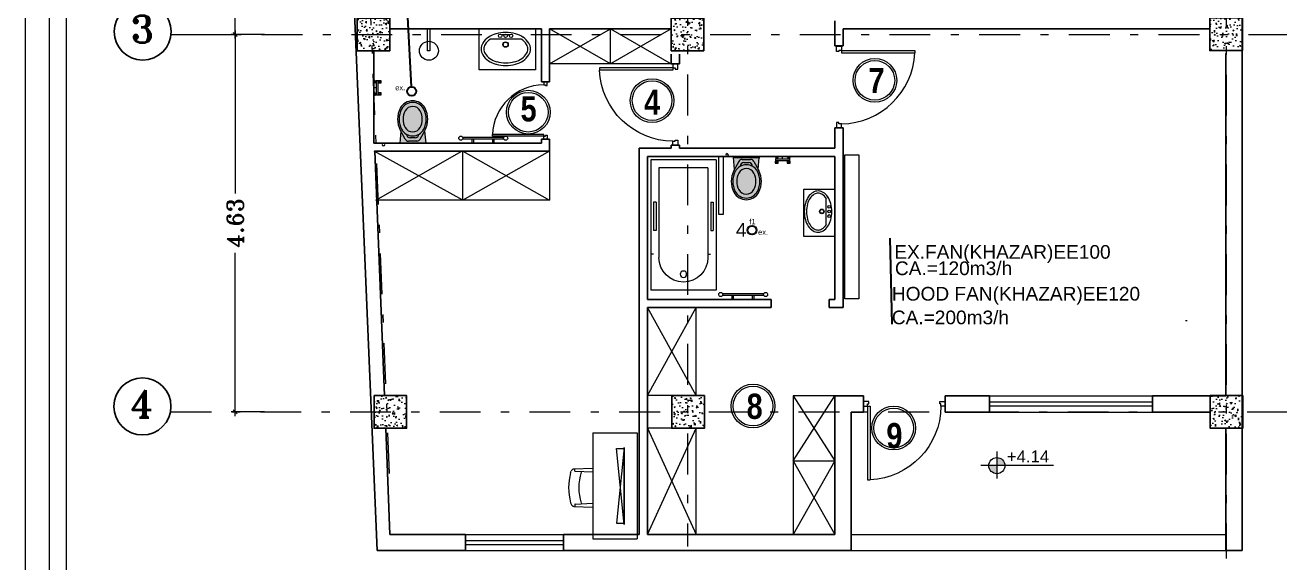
# Model space of a CAD drawing. Header units: inches. Extents: x 0 to 535, y -174 to 989.
# Drawn here: x 409.73 to 425.12, y 21.89 to 28.49 of the extents above; entities that cross this region are included whole.
import ezdxf

# ---------------------------------------------------------------- set-up
doc = ezdxf.new("R2010")
doc.units = ezdxf.units.IN
doc.header["$MEASUREMENT"] = 0
doc.linetypes.add('DASHDOT', pattern=[1, 0.5, -0.25, 0, -0.25])
for name, color, linetype, lineweight in [('1', 1, 'Continuous', 9), ('ax', 8, 'Continuous', 5), ('Bath', 7, 'Continuous', 5), ('beton sabok', 9, 'Continuous', 5), ('dimension', 21, 'Continuous', 9), ('door', 1, 'Continuous', 5), ('FER', 20, 'Continuous', 9), ('font', 253, 'Continuous', 9), ('FUR', 252, 'Continuous', 5), ('Furniture', 175, 'Continuous', 5), ('HEATING', 1, 'Continuous', 30), ('kadr02$0$AEOCLG', 4, 'Continuous', 9), ('w.c', 7, 'Continuous', 5), ('wall', 51, 'Continuous', 25), ('window', 152, 'Continuous', 5)]:
    doc.layers.add(name, color=color, linetype=linetype, lineweight=lineweight)
doc.styles.add('amir text b', font='swisscbo.ttf')
doc.styles.add('ROMANT', font='romant')
doc.styles.get("Standard").update_dxf_attribs({"font": 'arial.ttf'})
doc.dimstyles.new('STANDARD$0', dxfattribs={"dimtxt": 0.2, "dimasz": 0.05, "dimexe": 0.05, "dimexo": 0.05, "dimgap": 0.05, "dimtad": 0, "dimzin": 0, "dimdsep": 46, "dimtxsty": 'ROMANT', "dimblk": 'OBLIQUE', "dimcen": 0, "dimdle": 0.05, "dimclrd": 256, "dimclre": 256, "dimclrt": 256, "dimadec": 0, "dimazin": 0, "dimtfac": 1, "dimtix": 1, "dimtofl": 0, "dimtmove": 1, "dimatfit": 3, "dimldrblk": 'OBLIQUE', "dimfxl": 1, "dimtolj": 1, "dimtzin": 0, "dimlwd": -1, "dimlwe": -1, "dimarcsym": 1})

# ---------------------------------------------------------------- blocks, each defined once
blk = doc.blocks.new('wc01')
at = {"layer": 'w.c'}
for p, q in [((-1.038, -0.5), (-1.038, 0)), ((-1.038, 0), (-0.347, 0)), ((-0.347, 0), (-0.347, -0.5)), ((-0.523, -0.126), (-0.9, -0.126)), ((-0.347, -0.5), (-1.038, -0.5))]:
    blk.add_line(p, q, dxfattribs=at)
for centre, radius in [((-0.781, -0.085), 0.0209), ((-0.714, -0.085), 0.0209), ((-0.647, -0.085), 0.0209), ((-0.715, -0.192), 0.0338), ((-0.715, -0.192), 0.0285)]:
    blk.add_circle(centre, radius, dxfattribs=at)
for centre, radius, start, end in [((-0.797, -0.295), 0.231, 123.8347, 148.2866), ((-0.797, -0.295), 0.199, 121.3767, 148.2866), ((-0.746, -0.372), 0.323, 105.5176, 123.8347), ((-0.712, -0.493), 0.449, 90, 105.5176), ((-0.712, -0.493), 0.449, 74.4824, 90), ((-0.678, -0.372), 0.323, 56.1653, 74.4824), ((-0.627, -0.295), 0.199, 31.7134, 58.6233), ((-0.627, -0.295), 0.231, 31.7134, 56.1653), ((-0.875, -0.247), 0.139, 148.2866, 180), ((-0.875, -0.247), 0.139, 180, 211.7134), ((-0.875, -0.247), 0.106, 148.2866, 180), ((-0.875, -0.247), 0.106, 180, 211.7134), ((-0.797, -0.198), 0.199, 211.7134, 236.1653), ((-0.627, -0.198), 0.199, 303.8347, 328.2866), ((-0.548, -0.247), 0.106, 360, 31.7134), ((-0.548, -0.247), 0.106, 328.2866, 0), ((-0.548, -0.247), 0.139, 360, 31.7134), ((-0.548, -0.247), 0.139, 328.2866, 360), ((-0.797, -0.198), 0.231, 211.7134, 236.1653), ((-0.746, -0.122), 0.323, 236.1653, 254.4824), ((-0.746, -0.122), 0.291, 236.1653, 254.4824), ((-0.712, 0), 0.449, 254.4824, 270), ((-0.712, 0), 0.417, 254.4824, 270), ((-0.712, 0), 0.417, 270, 285.5176), ((-0.712, 0), 0.449, 270, 285.5176), ((-0.678, -0.122), 0.291, 285.5176, 303.8347), ((-0.678, -0.122), 0.323, 285.5176, 303.8347), ((-0.627, -0.198), 0.231, 303.8347, 328.2866)]:
    blk.add_arc(centre, radius, start, end, dxfattribs=at)
blk = doc.blocks.new('we')
at = {"layer": 'Furniture', "true_color": 0xdbd2bd}
h = blk.add_hatch(color=254, dxfattribs=at)
h.dxf.hatch_style = 2
h.paths.add_polyline_path([(126.415, -299.619, 0.250522), (126.149, -299.619), (126.037, -299.678, 0.276719), (126.012, -299.72), (126.012, -299.822, 0.276719), (126.036, -299.864), (126.148, -299.924, 0.250522), (126.414, -299.924, 0.599332)])
h.paths.add_polyline_path([(126.157, -299.906, 0.250522), (126.405, -299.907, 0.599332), (126.405, -299.636, 0.250522), (126.158, -299.636, 0.599332)], flags=16)
h.paths.add_polyline_path([(126.382, -299.864, -0.250522), (126.18, -299.864, -0.599332), (126.18, -299.679, -0.250522), (126.383, -299.679, -0.599332)], flags=0)
h.paths.add_polyline_path([(126.18, -299.679, 0.599332), (126.18, -299.864, 0.250522), (126.382, -299.864, 0.599332), (126.383, -299.679, 0.250522)], flags=0)
h.paths.add_polyline_path([(126.012, -299.822), (126.012, -299.72, -0.276719), (126.037, -299.678), (126.134, -299.626), (125.989, -299.612), (125.988, -299.93), (126.134, -299.916), (126.036, -299.864, -0.276719)])
edge = h.paths.add_edge_path()
edge.add_line((125.988, -299.599), (125.988, -299.935))
edge.add_line((125.988, -299.935), (125.989, -299.606))
edge.add_arc((125.94, -299.606), 0.0484, 359.8872, 368.2762)
h = blk.add_hatch(color=254, dxfattribs=at)
h.dxf.hatch_style = 2
h.paths.add_polyline_path([(126.157, -299.906, 0.250522), (126.405, -299.907, 0.599332), (126.405, -299.636, 0.250522), (126.158, -299.636, 0.599332)])
h.paths.add_polyline_path([(126.18, -299.679, -0.250522), (126.383, -299.679, -0.599332), (126.382, -299.864, -0.250522), (126.18, -299.864, -0.599332)], flags=16)
h.paths.add_polyline_path([(126.18, -299.679, 0.599332), (126.18, -299.864, 0.250522), (126.382, -299.864, 0.599332), (126.383, -299.679, 0.250522)], flags=16)
at = {"layer": 'Furniture'}
for p, q in [((125.988, -299.936), (125.989, -299.606)), ((126.134, -299.626), (125.989, -299.612)), ((126.012, -299.822), (126.012, -299.72)), ((126.037, -299.678), (126.149, -299.619)), ((126.051, -299.8), (126.051, -299.742)), ((126.134, -299.916), (125.988, -299.93)), ((126.036, -299.864), (126.148, -299.924))]:
    blk.add_line(p, q, dxfattribs=at)
for centre, radius, start, end in [((126.281, -299.868), 0.282, 61.7584, 118.016), ((126.281, -299.868), 0.263, 61.7584, 118.016), ((126.059, -299.72), 0.0469, 118.016, 179.8872), ((126.1, -299.742), 0.0484, 92.8645, 179.8872), ((126.23, -299.771), 0.153, 118.016, 241.7584), ((126.23, -299.771), 0.105, 118.016, 241.7584), ((126.281, -299.868), 0.214, 61.7584, 118.016), ((126.333, -299.772), 0.105, 298.016, 61.7584), ((126.333, -299.772), 0.153, 298.016, 61.7584), ((126.333, -299.772), 0.173, 298.016, 61.7584), ((126.059, -299.822), 0.0469, 179.8872, 241.7584), ((126.1, -299.8), 0.0484, 179.8872, 266.9099), ((126.282, -299.675), 0.263, 241.7584, 298.016), ((126.282, -299.675), 0.214, 241.7584, 298.016), ((126.282, -299.675), 0.282, 241.7584, 298.016)]:
    blk.add_arc(centre, radius, start, end, dxfattribs=at)
blk = doc.blocks.new('wqw')
at = {"layer": 'Furniture'}
for p, q in [((158.397, 123.663), (158.387, 123.431)), ((158.423, 123.651), (158.399, 123.651)), ((158.424, 123.65), (158.434, 123.431)), ((158.442, 123.704), (158.425, 123.699)), ((158.81, 123.704), (158.826, 123.699)), ((158.828, 123.65), (158.818, 123.431)), ((158.829, 123.651), (158.856, 123.651)), ((158.855, 123.663), (158.865, 123.431)), ((157.997, 123.431), (157.997, 122.889)), ((159.299, 123.431), (157.997, 123.431)), ((159.299, 123.431), (159.299, 122.889)), ((159.299, 122.889), (157.997, 122.889))]:
    blk.add_line(p, q, dxfattribs=at)
for points in [[(159.104, 123.141), (159.104, 123.046), (158.176, 123.046), (158.176, 123.046)], [(158.192, 123.141), (158.192, 123.046), (159.12, 123.046), (159.12, 123.046)]]:
    blk.add_lwpolyline(points, close=True, dxfattribs=at)
for centre, radius, start, end in [((158.626, 123.041), 0.688, 74.4748, 105.5252), ((158.437, 123.661), 0.0398, 106.4199, 177.4596), ((158.423, 123.65), 0.000994, 2.5404, 90), ((158.626, 123.006), 0.598, 71.5812, 108.4188), ((158.815, 123.661), 0.0398, 2.5404, 73.5801), ((158.829, 123.65), 0.000994, 90, 177.4596)]:
    blk.add_arc(centre, radius, start, end, dxfattribs=at)
blk = doc.blocks.new('DR_D01')
for p, q in [((-0.45, 0.93), (-0.42, 0.93)), ((-0.45, 0.03), (-0.45, 0.93)), ((-0.42, 0.03), (-0.42, 0.93)), ((-0.5, 0.03), (-0.42, 0.03)), ((-0.5, 0.03), (-0.5, -0.03)), ((-0.45, 0.03), (-0.45, 0)), ((-0.45, 0), (-0.435, 0)), ((-0.435, 0), (-0.435, -0.03)), ((0.435, 0), (0.435, -0.03)), ((0.45, 0), (0.435, 0)), ((0.45, 0.03), (0.45, 0)), ((0.5, 0.03), (0.45, 0.03)), ((0.5, -0.03), (0.5, 0.03)), ((-0.435, -0.03), (-0.5, -0.03)), ((0.435, -0.03), (0.5, -0.03))]:
    blk.add_line(p, q)
blk.add_arc((-0.46, 0.021), 0.91, 0.5915, 87.4664)
blk = doc.blocks.new('WD_WIN4')
for p, q in [((-0.5, 0.5), (0.5, 0.5)), ((-0.5, 0.12), (0.5, 0.12)), ((-0.5, -0.12), (0.5, -0.12)), ((-0.5, -0.5), (0.5, -0.5))]:
    blk.add_line(p, q)
blk = doc.blocks.new('beton')
at = {"layer": 'beton sabok'}
h = blk.add_hatch(dxfattribs=at)
h.set_pattern_fill('AR-CONC', color=256, scale=0.022857, angle=45)
h.set_pattern_definition([(95, (46.01481, 18.04323), (0.126069028, 0.105784475), [0.017142857, -0.18857143]), (40, (46.01481, 18.04323), (-0.14399821, 0.099147006), [0.013714286, -0.150857143]), (145.451444, (46.02532, 18.05205), (-0.01792918, 0.20493148), [0.014569187, -0.160261054]), (91.1842, (45.98248, 18.07555), (0.1992442, 0.14574029), [0.02571429, -0.28285714]), (141.635635, (45.9991, 18.0877), (-0.00637716, 0.30850552), [0.02185379, -0.24039172]), (36.184164, (45.98248, 18.07555), (-0.00637716, 0.30850552), [0.02057143, -0.22628571]), (66, (46.00673, 18.08364), (0.161547788, 0.03140171), [0.017142857, -0.18857143]), (11, (46.00673, 18.08364), (-0.07787625, 0.156527642), [0.013714286, -0.150857143]), (116.451445, (46.02019, 18.08625), (0.083671537, 0.18792935), [0.014569186, -0.160261054]), (82.5, (46.01481, 18.04323), (-0.0518384424, 0.055769101), [0, -0.149028571, 0, -0.153142857, 0, -0.151428571]), (52.5, (46.01481, 18.04323), (-0.021228101, 0.106265017), [0, -0.087314286, 0, -0.1456, 0, -0.057714286]), (12.5, (45.97877, 18.00719), (0.0899241525, 0.082633317), [0, -0.057142857, 0, -0.178285714, 0, -0.236571429]), (2.5, (45.9626, 17.99103), (0.07807771, 0.110436527), [0, -0.074285714, 0, -0.1184, 0, -0.168])])
h.paths.add_polyline_path([(326.844, 567.847), (327.244, 567.847), (327.244, 568.247), (326.844, 568.247)])
at = {"layer": 'wall'}
blk.add_lwpolyline([(327.244, 568.247), (327.244, 567.847), (326.844, 567.847), (326.844, 568.247)], close=True, dxfattribs=at)
blk = doc.blocks.new('_Oblique')
at = {"color": 0, "linetype": 'ByBlock', "lineweight": -2}
blk.add_line((-0.5, -0.5), (0.5, 0.5), dxfattribs=at)
blk = doc.blocks.new('*D168')
at = {"layer": 'Defpoints', "color": 0, "transparency": 16777216}
for p in [(32.467, 32.316), (32.406, 28.274), (32.763, 28.274)]:
    blk.add_point(p, dxfattribs=at)
at = {"layer": 'dimension', "transparency": 16777216}
for p, q in [((32.517, 32.316), (32.813, 32.316)), ((32.763, 32.366), (32.763, 30.664)), ((32.763, 28.224), (32.763, 29.926)), ((32.456, 28.274), (32.813, 28.274))]:
    blk.add_line(p, q, dxfattribs=at)
at = {"layer": 'dimension', "transparency": 16777216, "xscale": 0.05, "yscale": 0.05, "zscale": 0.05}
for p, rotation in [((32.763, 32.316), 90), ((32.763, 28.274), 270)]:
    blk.add_blockref('_Oblique', p, dxfattribs=dict(at, rotation=rotation))
at = {"layer": 'dimension', "transparency": 16777216, "insert": (32.763, 30.295), "char_height": 0.2, "attachment_point": 5, "rotation": 90, "style": 'ROMANT'}
blk.add_mtext('\\A1;4.04', dxfattribs=at)
blk = doc.blocks.new('*D169')
at = {"layer": 'Defpoints', "color": 0, "transparency": 16777216}
for p in [(33.172, 28.274), (32.763, 23.647), (33.172, 23.647)]:
    blk.add_point(p, dxfattribs=at)
at = {"layer": 'dimension', "transparency": 16777216}
for p, q in [((32.763, 28.324), (32.763, 26.325)), ((33.122, 28.274), (32.713, 28.274)), ((32.763, 23.597), (32.763, 25.596)), ((33.122, 23.647), (32.713, 23.647))]:
    blk.add_line(p, q, dxfattribs=at)
at = {"layer": 'dimension', "transparency": 16777216, "xscale": 0.05, "yscale": 0.05, "zscale": 0.05}
for p, rotation in [((32.763, 28.274), 90), ((32.763, 23.647), 270)]:
    blk.add_blockref('_Oblique', p, dxfattribs=dict(at, rotation=rotation))
at = {"layer": 'dimension', "transparency": 16777216, "insert": (32.763, 25.961), "char_height": 0.2, "attachment_point": 5, "rotation": 90, "style": 'ROMANT'}
blk.add_mtext('\\A1;4.63', dxfattribs=at)
blk = doc.blocks.new('nx')
at = {"layer": 'FUR'}
for p, q in [((928.221, 733.13), (928.221, 733.08)), ((928.241, 733.13), (928.241, 733.08)), ((928.474, 733.13), (928.474, 733.08)), ((928.494, 733.13), (928.494, 733.08)), ((928.105, 733.08), (928.61, 733.08)), ((928.105, 733.06), (928.609, 733.06))]:
    blk.add_line(p, q, dxfattribs=at)
for centre in [(928.082, 733.07), (928.632, 733.069)]:
    blk.add_circle(centre, 0.025, dxfattribs=at)
blk = doc.blocks.new('bath14')
at = {"layer": 'Bath'}
for p, q in [((-1.6, 0), (-1.6, -0.8)), ((0, 0), (-1.6, 0)), ((0, 0), (0, -0.8)), ((-0.1, -0.1), (-1.2, -0.1)), ((-0.87, -0.065), (-0.87, -0.035)), ((-0.52, -0.035), (-0.87, -0.035)), ((-0.52, -0.065), (-0.87, -0.065)), ((-0.52, -0.065), (-0.52, -0.035)), ((-0.1, -0.1), (-0.1, -0.7)), ((-0.1, -0.7), (-1.2, -0.7)), ((-0.52, -0.735), (-0.87, -0.735)), ((-0.87, -0.735), (-0.87, -0.765)), ((-0.52, -0.765), (-0.87, -0.765)), ((-0.52, -0.735), (-0.52, -0.765)), ((0, -0.8), (-1.6, -0.8))]:
    blk.add_line(p, q, dxfattribs=at)
blk.add_circle((-1.405, -0.4), 0.04, dxfattribs=at)
blk.add_arc((-1.2, -0.4), 0.3, 90, 270, dxfattribs=at)
blk = doc.blocks.new('A$C7BB53FAB')
at = {"layer": 'FER'}
for p, q in [((-0.065, 0.151), (-0.079, 0.156)), ((-0.049, 0.157), (-0.052, 0.157)), ((-0.022, 0.157), (-0.024, 0.157)), ((-0.022, 0.141), (-0.022, 0.159)), ((-0.01, 0.16), (-0.02, 0.16)), ((-0.01, 0.155), (-0.02, 0.155)), ((-0.009, 0.157), (-0.002, 0.171)), ((-0.009, 0.141), (-0.009, 0.159)), ((0, 0.172), (0.005, 0.172)), ((0, 0.127), (0, 0.172)), ((-0.079, 0.141), (-0.065, 0.146)), ((-0.079, 0.009), (-0.065, 0.004)), ((-0.049, 0.14), (-0.052, 0.14)), ((-0.049, 0.01), (-0.052, 0.01)), ((-0.022, 0.142), (-0.024, 0.142)), ((-0.024, 0.075), (0.005, 0.075)), ((-0.022, 0.007), (-0.024, 0.007)), ((-0.022, 0.009), (-0.022, -0.009)), ((-0.01, 0.145), (-0.02, 0.145)), ((-0.01, 0.14), (-0.02, 0.14)), ((-0.01, 0.01), (-0.02, 0.01)), ((-0.01, 0.005), (-0.02, 0.005)), ((-0.009, 0.142), (-0.002, 0.129)), ((-0.009, 0.007), (-0.002, 0.021)), ((-0.009, 0.009), (-0.009, -0.009)), ((0, 0.127), (0.005, 0.127)), ((0, 0.023), (0.005, 0.023)), ((0, 0.023), (0, -0.023)), ((-0.065, -0.001), (-0.079, -0.006)), ((-0.049, -0.007), (-0.052, -0.007)), ((-0.022, -0.007), (-0.024, -0.007)), ((-0.01, -0.005), (-0.02, -0.005)), ((-0.01, -0.01), (-0.02, -0.01)), ((-0.009, -0.007), (-0.002, -0.021)), ((0, -0.023), (0.005, -0.023))]:
    blk.add_line(p, q, dxfattribs=at)
for points in [[(-0.053, 0.166, -0.414214), (-0.052, 0.165), (-0.052, 0.132, -0.414214), (-0.053, 0.131), (-0.078, 0.131, -0.414214), (-0.079, 0.132), (-0.079, 0.165, -0.414214), (-0.078, 0.166)], [(-0.024, 0.159, 0.414214), (-0.025, 0.16), (-0.048, 0.16, 0.414214), (-0.049, 0.159), (-0.049, -0.009, 0.414214), (-0.048, -0.01), (-0.025, -0.01, 0.414214), (-0.024, -0.009)], [(-0.078, 0.019), (-0.053, 0.019, -0.414214), (-0.052, 0.017), (-0.052, -0.015, -0.414214), (-0.053, -0.016), (-0.078, -0.016, -0.414214), (-0.079, -0.015), (-0.079, 0.017, -0.414214)]]:
    blk.add_lwpolyline(points, format="xyb", close=True, dxfattribs=at)
for centre, radius, start, end in [((-0.02, 0.159), 0.00125, 90, 180), ((-0.02, 0.156), 0.00125, 180, 270), ((-0.02, 0.154), 0.00125, 90, 180), ((-0.01, 0.159), 0.00125, 0, 90), ((-0.01, 0.156), 0.00125, 270, 0), ((-0.01, 0.154), 0.00125, 0, 90), ((0, 0.17), 0.0025, 90, 153.4349), ((-0.066, 0.149), 0.0025, 290.556, 69.444), ((-0.066, 0.001), 0.0025, 290.556, 69.444), ((-0.02, 0.146), 0.00125, 180, 270), ((-0.02, 0.144), 0.00125, 90, 180), ((-0.02, 0.141), 0.00125, 180, 270), ((-0.02, 0.009), 0.00125, 90, 180), ((-0.02, 0.006), 0.00125, 180, 270), ((-0.02, 0.004), 0.00125, 90, 180), ((-0.01, 0.146), 0.00125, 270, 0), ((-0.01, 0.144), 0.00125, 0, 90), ((-0.01, 0.141), 0.00125, 270, 0), ((-0.01, 0.009), 0.00125, 0, 90), ((-0.01, 0.006), 0.00125, 270, 0), ((-0.01, 0.004), 0.00125, 0, 90), ((0, 0.13), 0.0025, 206.5651, 270), ((0, 0.02), 0.0025, 90, 153.4349), ((-0.02, -0.004), 0.00125, 180, 270), ((-0.02, -0.006), 0.00125, 90, 180), ((-0.02, -0.009), 0.00125, 180, 270), ((-0.01, -0.004), 0.00125, 270, 0), ((-0.01, -0.006), 0.00125, 0, 90), ((-0.01, -0.009), 0.00125, 270, 0), ((0, -0.02), 0.0025, 206.5651, 270)]:
    blk.add_arc(centre, radius, start, end, dxfattribs=at)
blk = doc.blocks.new('wc011')
at = {"layer": 'w.c'}
for p, q in [((-1.038, -0.457), (-1.038, 0)), ((-1.038, 0), (-0.347, 0)), ((-0.347, 0), (-0.347, -0.457)), ((-0.523, -0.126), (-0.9, -0.126)), ((-0.347, -0.457), (-1.038, -0.457))]:
    blk.add_line(p, q, dxfattribs=at)
for centre, radius in [((-0.781, -0.085), 0.0209), ((-0.715, -0.192), 0.0338), ((-0.715, -0.192), 0.0285), ((-0.714, -0.085), 0.0209), ((-0.647, -0.085), 0.0209)]:
    blk.add_circle(centre, radius, dxfattribs=at)
for centre, radius, start, end in [((-0.875, -0.247), 0.139, 148.2866, 180), ((-0.797, -0.295), 0.231, 123.8347, 148.2866), ((-0.797, -0.295), 0.199, 121.3767, 148.2866), ((-0.746, -0.372), 0.323, 105.5176, 123.8347), ((-0.712, -0.493), 0.449, 90, 105.5176), ((-0.712, -0.493), 0.449, 74.4824, 90), ((-0.678, -0.372), 0.323, 56.1653, 74.4824), ((-0.627, -0.295), 0.199, 31.7134, 58.6233), ((-0.627, -0.295), 0.231, 31.7134, 56.1653), ((-0.548, -0.247), 0.139, 360, 31.7134), ((-0.875, -0.247), 0.139, 180, 211.7134), ((-0.797, -0.198), 0.231, 211.7134, 236.1653), ((-0.875, -0.247), 0.106, 148.2866, 180), ((-0.875, -0.247), 0.106, 180, 211.7134), ((-0.797, -0.198), 0.199, 211.7134, 236.1653), ((-0.746, -0.122), 0.291, 236.1653, 254.4824), ((-0.678, -0.122), 0.291, 285.5176, 303.8347), ((-0.627, -0.198), 0.199, 303.8347, 328.2866), ((-0.627, -0.198), 0.231, 303.8347, 328.2866), ((-0.548, -0.247), 0.106, 360, 31.7134), ((-0.548, -0.247), 0.106, 328.2866, 0), ((-0.548, -0.247), 0.139, 328.2866, 360), ((-0.746, -0.122), 0.323, 236.1653, 254.4824), ((-0.712, 0), 0.449, 254.4824, 270), ((-0.712, 0), 0.417, 254.4824, 270), ((-0.712, 0), 0.417, 270, 285.5176), ((-0.712, 0), 0.449, 270, 285.5176), ((-0.678, -0.122), 0.323, 285.5176, 303.8347)]:
    blk.add_arc(centre, radius, start, end, dxfattribs=at)
blk = doc.blocks.new('fgh')
at = {"layer": 'ax', "color": 67, "linetype": 'DASHDOT', "true_color": 0x727430}
for p, q in [((33.955, 39.879), (34.66, 22.701)), ((38.306, 39.881), (38.311, 21.997)), ((44.912, 39.879), (44.916, 21.85)), ((31.987, 28.274), (46.207, 28.274)), ((31.972, 23.647), (46.6, 23.647))]:
    blk.add_line(p, q, dxfattribs=at)
at = {"layer": 'dimension', "lineweight": -3}
for centre in [(31.628, 28.308), (31.625, 23.715)]:
    blk.add_circle(centre, 0.35, dxfattribs=at)
at = {"xscale": -1}
for p in [(361.503, -539.773), (365.353, -539.773), (371.958, -539.771), (361.709, -544.399), (365.361, -544.4), (371.963, -544.4)]:
    blk.add_blockref('beton', p, dxfattribs=at)
at = {"layer": 'dimension', "lineweight": -3, "style": 'ROMANT'}
for s, p in [('3', (31.48, 28.172)), ('4', (31.476, 23.579))]:
    blk.add_text(s, height=0.334, dxfattribs=at).set_placement(p)
at = {"layer": 'dimension'}
for base, p1, p2, picture, middle in [((32.763, 28.274), (32.467, 32.316), (32.406, 28.274), '*D168', (32.763, 30.295)), ((32.763, 23.647), (33.172, 28.274), (33.172, 23.647), '*D169', (32.763, 25.961))]:
    dim = blk.add_linear_dim(base=base, p1=p1, p2=p2, angle=90, dimstyle='STANDARD$0', dxfattribs=at)
    dim.commit()
    dim.dimension.update_dxf_attribs({"geometry": picture, "text_midpoint": middle})

msp = doc.modelspace()

# ---------------------------------------------------------------- hatches: boundary and pattern name
at = {"layer": 'font'}
h = msp.add_hatch(color=256, dxfattribs=at)
h.dxf.hatch_style = 1
h.paths.add_polyline_path([(421.749, 23.088, 0.413571), (421.649, 23.185), (421.649, 23.088)])
h.paths.add_polyline_path([(421.649, 22.987), (421.649, 23.088), (421.552, 23.088, 0.004741), (421.552, 23.086, 0.409311)])

# ---------------------------------------------------------------- linework, layer by layer
at = {"layer": '1'}
for points in [[(417.766, 12.041), (430.474, 12.041), (430.474, 41.217), (410.03, 41.217), (410.03, 12.041), (417.766, 12.041)], [(430.268, 13.752), (430.268, 41.012), (410.235, 41.012), (410.235, 13.752)]]:
    msp.add_lwpolyline(points, dxfattribs=at)
at = {"layer": 'Bath'}
for p, q in [((417.44, 25.678), (417.41, 25.678)), ((418.11, 25.678), (418.14, 25.678))]:
    msp.add_line(p, q, dxfattribs=at)
at = {"layer": 'dimension'}
msp.add_lwpolyline([(418.242, 26.876), (418.292, 26.876), (418.292, 26.166), (418.242, 26.166)], close=True, dxfattribs=at)
at = {"layer": 'door'}
for p, q in [((416.164, 28.012), (416.911, 28.439)), ((416.911, 28.012), (416.164, 28.439)), ((416.911, 28.012), (416.911, 28.439)), ((416.911, 28.439), (417.657, 28.012)), ((417.657, 28.439), (416.911, 28.012)), ((417.657, 28.012), (416.164, 28.012)), ((415.1, 26.339), (414.014, 26.939)), ((414.036, 26.339), (415.089, 26.939)), ((415.1, 26.339), (415.1, 26.939)), ((415.1, 26.939), (416.164, 26.339)), ((416.164, 26.939), (415.1, 26.339)), ((416.164, 26.939), (416.164, 26.339)), ((416.164, 26.339), (414.036, 26.339)), ((417.364, 23.944), (417.964, 25.023)), ((417.964, 23.944), (417.364, 25.023)), ((417.964, 23.944), (417.964, 25.023)), ((417.659, 23.944), (417.364, 23.944)), ((419.154, 23.943), (419.154, 22.244)), ((419.664, 23.943), (419.154, 23.943)), ((419.154, 23.143), (419.664, 23.943)), ((419.154, 23.943), (419.664, 23.143)), ((417.364, 23.544), (417.964, 22.244)), ((417.364, 22.244), (417.964, 23.544)), ((417.659, 23.544), (417.364, 23.544)), ((417.964, 22.244), (417.964, 23.544)), ((419.154, 23.143), (419.664, 23.143)), ((419.664, 23.143), (419.154, 22.244)), ((419.154, 23.143), (419.664, 22.244)), ((419.864, 22.244), (424.46, 22.244)), ((419.864, 22.044), (424.46, 22.044))]:
    msp.add_line(p, q, dxfattribs=at)
at = {"layer": 'font'}
for p, q in [((421.65, 23.261), (421.65, 22.927)), ((422.346, 23.088), (421.452, 23.088))]:
    msp.add_line(p, q, dxfattribs=at)
for centre, radius in [((420.154, 27.808), 0.268), ((420.154, 27.808), 0.243), ((417.422, 27.56), 0.268), ((417.422, 27.56), 0.243), ((415.904, 27.418), 0.268), ((415.904, 27.418), 0.243), ((418.66, 23.816), 0.268), ((418.66, 23.816), 0.243), ((420.385, 23.547), 0.268), ((420.385, 23.547), 0.243), ((421.65, 23.086), 0.0988)]:
    msp.add_circle(centre, radius, dxfattribs=at)
at = {"layer": 'FUR', "color": 7}
for centre, start, end in [((414.129, 27.022), 0, 180), ((414.129, 27.022), 180, 0), ((418.341, 26.893), 0, 180), ((418.341, 26.893), 180, 0)]:
    msp.add_arc(centre, 0.0166, start, end, dxfattribs=at)
at = {"layer": 'Furniture', "color": 7}
msp.add_line((423.963, 24.863), (423.983, 24.863), dxfattribs=at)
at = {"layer": 'Furniture'}
msp.add_lwpolyline([(419.787, 26.897), (419.956, 26.897), (419.956, 25.129), (419.787, 25.129)], close=True, dxfattribs=at)
at = {"layer": 'HEATING', "color": 1, "linetype": 'Continuous', "lineweight": 30}
for p, q in [((414.424, 28.581), (414.469, 27.729)), ((420.337, 25.873), (420.362, 24.819))]:
    msp.add_line(p, q, dxfattribs=at)
for centre in [(414.474, 27.674), (418.648, 25.972)]:
    msp.add_circle(centre, 0.055, dxfattribs=at)
at = {"layer": 'kadr02$0$AEOCLG'}
msp.add_lwpolyline([(430.733, 41.427), (409.733, 41.427), (409.733, 11.727), (430.733, 11.727)], close=True, dxfattribs=at)
at = {"layer": 'w.c'}
msp.add_lwpolyline([(414.696, 28.439), (414.696, 28.171), (414.667, 28.171), (414.667, 28.439)], close=True, dxfattribs=at)
msp.add_circle((414.685, 28.171), 0.116, dxfattribs=at)
at = {"layer": 'wall'}
for p, q in [((413.364, 38.364), (414.05, 22.044)), ((424.66, 22.044), (424.66, 37.798)), ((419.664, 28.23), (419.664, 28.539)), ((416.064, 28.439), (414.196, 28.439)), ((416.064, 27.789), (416.064, 28.439)), ((417.657, 28.439), (416.164, 28.439)), ((416.164, 27.789), (416.164, 28.439)), ((419.764, 28.23), (419.764, 28.439)), ((419.764, 28.439), (424.26, 28.439)), ((414.01, 27.039), (414.01, 28.173)), ((419.764, 28.23), (419.664, 28.23)), ((417.657, 28.012), (417.657, 28.131)), ((417.657, 28.012), (417.757, 28.012)), ((417.757, 28.012), (417.757, 28.131)), ((416.064, 27.789), (416.164, 27.789)), ((416.064, 27.039), (416.064, 27.089)), ((416.064, 27.089), (416.164, 27.089)), ((416.164, 26.939), (416.164, 27.089)), ((419.664, 26.976), (419.664, 27.225)), ((419.764, 27.225), (419.664, 27.225)), ((419.764, 25.023), (419.764, 27.225)), ((416.064, 27.039), (414.01, 27.039)), ((414.02, 26.939), (414.141, 23.944)), ((416.164, 26.939), (414.02, 26.939)), ((417.264, 22.244), (417.264, 26.976)), ((417.264, 26.976), (417.657, 26.976)), ((417.657, 27.012), (417.757, 27.012)), ((417.657, 27.012), (417.657, 26.976)), ((417.757, 27.012), (417.757, 26.976)), ((417.757, 26.976), (419.664, 26.976)), ((417.364, 25.123), (417.364, 26.876)), ((417.364, 26.876), (419.664, 26.876)), ((419.664, 25.123), (419.664, 26.876)), ((417.364, 25.123), (418.884, 25.123)), ((418.884, 25.123), (418.884, 25.023)), ((419.594, 25.123), (419.664, 25.123)), ((419.594, 25.123), (419.594, 25.023)), ((417.364, 22.244), (417.364, 25.023)), ((417.364, 25.023), (418.884, 25.023)), ((419.594, 25.023), (419.764, 25.023)), ((419.664, 23.943), (420.015, 23.943)), ((419.664, 23.943), (419.664, 22.244)), ((420.015, 23.743), (420.015, 23.943)), ((421.015, 23.943), (421.559, 23.943)), ((421.015, 23.743), (421.015, 23.943)), ((421.559, 23.743), (421.559, 23.943)), ((423.559, 23.943), (424.46, 23.943)), ((423.559, 23.743), (423.559, 23.943)), ((419.864, 23.743), (420.015, 23.743)), ((419.864, 23.743), (419.864, 22.044)), ((421.015, 23.743), (421.559, 23.743)), ((423.559, 23.743), (424.26, 23.743)), ((414.156, 23.544), (414.205, 22.244)), ((424.46, 22.044), (424.46, 23.544)), ((414.205, 22.244), (415.135, 22.244)), ((415.135, 22.244), (415.135, 22.044)), ((416.335, 22.244), (417.264, 22.244)), ((416.335, 22.244), (416.335, 22.044)), ((417.364, 22.244), (419.664, 22.244)), ((414.05, 22.044), (415.135, 22.044)), ((416.335, 22.044), (419.864, 22.044)), ((424.66, 22.044), (424.46, 22.044))]:
    msp.add_line(p, q, dxfattribs=at)
at = {"layer": 'wall', "color": 7}
msp.add_line((424.46, 23.943), (424.46, 28.139), dxfattribs=at)

# ---------------------------------------------------------------- block references
at = {"color": 8, "rotation": 179.9999999999999}
msp.add_blockref('A$C7BB53FAB', (414.015, 27.791), dxfattribs=at)
at = {"color": 244, "linetype": 'Continuous', "true_color": 0x991b1e}
for p, rotation in [((1343.708, 760.169), 180.0000000000003), ((1346.896, 758.253), 180)]:
    msp.add_blockref('nx', p, dxfattribs=dict(at, rotation=rotation))
at = {"color": 8, "xscale": -1, "rotation": 270}
msp.add_blockref('A$C7BB53FAB', (418.948, 26.871), dxfattribs=at)
at = {"rotation": 89.99999999999986}
msp.add_blockref('wqw', (540.127, -135.81), dxfattribs=at)
at = {"layer": 'dimension'}
for p, rotation in [((114.964, -99.539), 90.11281827403941), ((718.1, 153.441), 270.112818274039)]:
    msp.add_blockref('we', p, dxfattribs=dict(at, rotation=rotation))
at = {"layer": 'door', "color": 7}
msp.add_blockref('fgh', (379.547, 0.097), dxfattribs=at)
at = {"layer": 'w.c'}
msp.add_blockref('wc01', (416.34, 28.439), dxfattribs=at)
at = {"layer": 'w.c', "xscale": -1, "rotation": 270}
msp.add_blockref('bath14', (418.206, 26.836), dxfattribs=at)
at = {"layer": 'w.c', "xscale": 0.8366708341787149, "yscale": 0.8366708341787149, "zscale": 0.8366708341787149, "rotation": 270}
msp.add_blockref('wc011', (419.664, 25.604), dxfattribs=at)
at = {"layer": 'window', "rotation": 270}
msp.add_blockref('DR_D01', (419.714, 27.725), dxfattribs=at)
at = {"layer": 'window', "xscale": -1}
for p, rotation in [((417.707, 27.512), 90), ((420.515, 23.843), 180)]:
    msp.add_blockref('DR_D01', p, dxfattribs=dict(at, rotation=rotation))
at = {"layer": 'window'}
for name, p, xscale, yscale, zscale, rotation in [('DR_D01', (416.114, 27.439), 0.7000000000000083, 0.7000000000000083, 0.7000000000000083, 90), ('WD_WIN4', (422.559, 23.843), -2, 0.2, 2, 180)]:
    msp.add_blockref(name, p, dxfattribs=dict(at, xscale=xscale, yscale=yscale, zscale=zscale, rotation=rotation))
at = {"layer": 'window', "xscale": 1.199999999999989, "yscale": 0.2, "zscale": 1.199999999999989}
msp.add_blockref('WD_WIN4', (415.735, 22.144), dxfattribs=at)

# ---------------------------------------------------------------- texts
at = {"layer": 'font', "color": 1}
for s, height, p in [('ex.', 0.0657, (414.272, 27.686)), ('4', 0.168, (418.45, 25.892)), ('f1', 0.0657, (418.615, 26.045)), ('ex.', 0.0657, (418.722, 25.915)), ('EX.FAN(KHAZAR)EE100', 0.16756, (420.392, 25.622)), ('CA.=120m3/h', 0.16756, (420.4, 25.421)), ('HOOD FAN(KHAZAR)EE120', 0.16756, (420.363, 25.109)), ('CA.=200m3/h', 0.16756, (420.362, 24.819))]:
    msp.add_text(s, height=height, dxfattribs=at).set_placement(p)
at = {"layer": 'font'}
msp.add_text('+4.14', height=0.1466, dxfattribs=at).set_placement((421.773, 23.125))
at = {"layer": 'font', "char_height": 0.309, "attachment_point": 1, "style": 'amir text b'}
for s, insert in [('7', (420.075, 27.961)), ('5', (415.809, 27.614)), ('4', (417.324, 27.695)), ('8', (418.581, 23.968)), ('9', (420.295, 23.608))]:
    msp.add_mtext_dynamic_manual_height_columns(s, width=0.24694, gutter_width=1.031, heights=[0], dxfattribs=dict(at, insert=insert))

doc.saveas('drawing.dxf')
